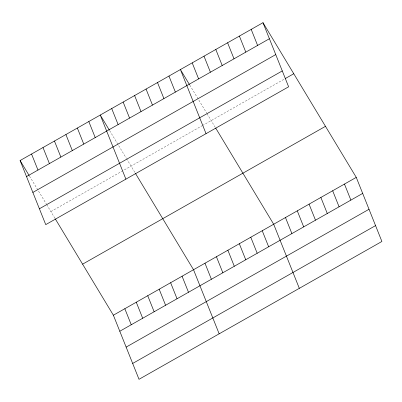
<?xml version="1.0" encoding="UTF-8"?>
<svg xmlns="http://www.w3.org/2000/svg" width="402" height="402" viewBox="0 0 402 402"><rect width="100%" height="100%" fill="white"/><g stroke="black" fill="none" stroke-linecap="round" stroke-linejoin="round"><path stroke-width="0.3" stroke-dasharray="2.01 1.51" d="M50.878 211.573L201.915 125.861M202.462 125.55L284.651 78.908M189.804 85.139L198.226 99.108M198.874 100.183L206.648 113.078M206.975 113.615L214.99 126.911M109.651 130.625L118.072 144.594M118.721 145.67L126.173 158.026M126.499 158.564L135.157 172.925M29.497 176.111L37.919 190.081M38.567 191.156L46.346 204.05M46.667 204.588L55.004 218.412"/><path stroke-width="0.6" d="M262.988 22.693L288.626 86.792L45.738 224.628L20.1 160.529L262.988 22.693L356.262 177.372L381.9 241.471L139.012 379.307L113.374 315.208L55.32 218.934M26.517 176.573L269.405 38.733M32.858 192.432L275.747 54.592M39.396 208.769L282.284 70.933M285.189 78.606L293.767 73.737M82.596 264.164L325.479 126.328M113.374 315.208L356.262 177.372M119.791 331.248L362.679 193.412M126.133 347.107L369.021 209.271M132.67 363.448L375.558 225.612M189.478 84.601L180.408 69.556L206.045 133.655M215.628 127.962L273.682 224.236L299.319 288.334M109.324 130.087L100.254 115.042L125.891 179.141M135.474 173.448L193.528 269.722L219.165 333.821M20.1 160.529L29.17 175.573M344.464 184.066L350.881 200.106M332.665 190.759L339.082 206.804M320.871 197.457L327.288 213.497M251.19 29.386L257.607 45.431M309.073 204.151L315.49 220.19M239.391 36.085L245.808 52.124M297.274 210.844L303.691 226.889M227.597 42.778L234.014 58.818M285.475 217.542L291.892 233.582M215.799 49.471L222.216 65.516M204 56.169L210.417 72.209M262.23 230.733L268.647 246.773M192.201 62.863L198.618 78.903M250.778 237.23L257.195 253.275M239.331 243.728L245.743 259.772M168.956 76.053L175.372 92.098M227.879 250.225L234.296 266.27M157.504 82.556L163.921 98.596M216.427 256.727L222.844 272.767M146.057 89.053L152.469 105.093M204.98 263.225L211.392 279.264M134.605 95.55L141.022 111.59M123.153 102.048L129.57 118.087M182.076 276.219L188.493 292.259M111.706 108.545L118.118 124.59M170.624 282.717L177.041 298.756M159.177 289.214L165.594 305.259M88.802 121.54L95.219 137.584M147.725 295.711L154.142 311.756M77.35 128.042L83.767 144.082M136.273 302.209L142.69 318.253M65.903 134.539L72.32 150.579M124.826 308.711L131.243 324.751M54.451 141.037L60.868 157.076M42.999 147.534L49.416 163.574M31.552 154.031L37.969 170.071"/></g></svg>
